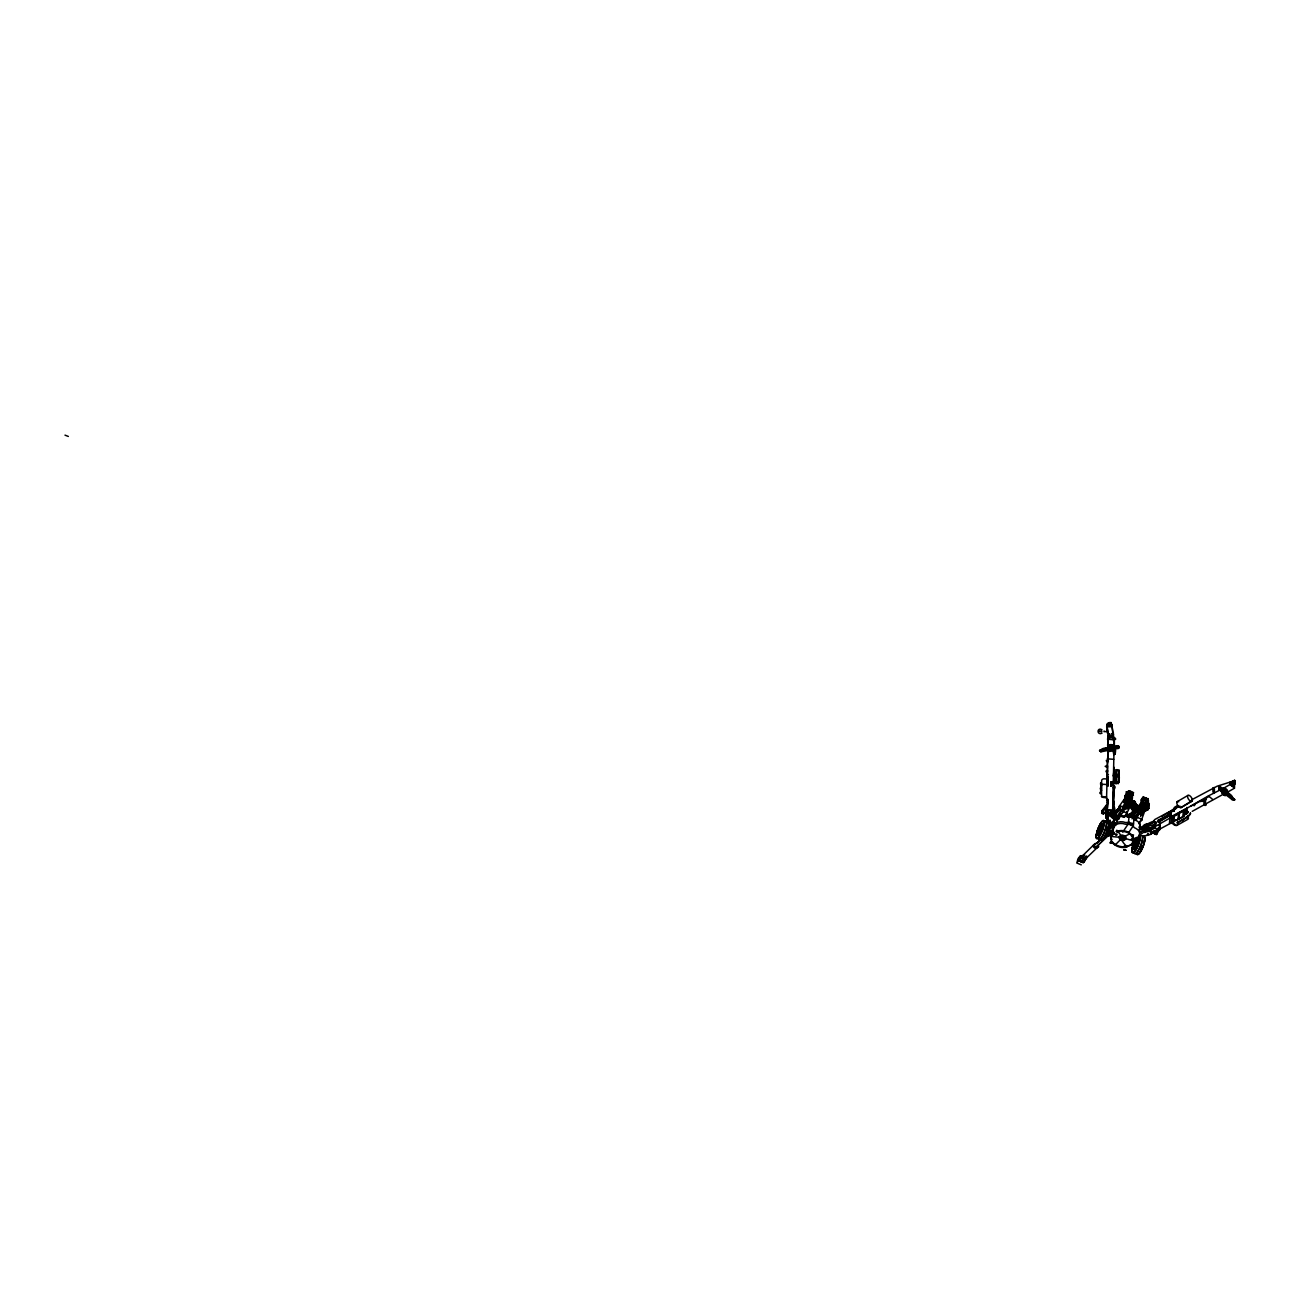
<?xml version="1.0" encoding="UTF-8"?>
<svg xmlns="http://www.w3.org/2000/svg" width="1300" height="1300" viewBox="0 0 1300 1300"><rect width="100%" height="100%" fill="white"/><g stroke="black" fill="none" stroke-linecap="round" stroke-linejoin="round"><path stroke-width="1.5" d="M1113.515 809.754L1113.125 805.61M1126.564 811.476A4.469 3.543 40.9 0 0 1129.099 815.084L1134.461 809.543M1141.725 820.089L1140.977 820.836L1141.936 820.17M1111.159 786.094L1111.078 781.804L1111.094 785.606M1111.419 781.934L1111.159 784.128M1160.136 826.166L1159.275 825.354M1078.057 861.169L1078.642 859.917M1108.266 799.646L1106.918 800.117L1108.234 800.946L1107.356 808.6L1106.332 809.38L1108.266 799.646L1106.544 798.525L1108.347 735.247L1114.311 737.425L1114.409 746.606M1125.182 795.567L1124.858 797.615L1126.304 794.089L1128.059 794.804L1127.88 796.559L1126.125 795.827M1125.215 795.957L1125.475 795.145M1158.332 827.434L1159.974 828.425L1158.3 830.814C1156.561 829.644 1156.707 827.889 1153.669 827.401C1126.791 843.619 1170.747 815.441 1151.199 823.566M1113.011 813.117L1113.271 815.246L1108.396 814.499L1108.429 812.646L1108.087 817.294L1106.235 817.148L1106.495 808.226M1107.145 802.831L1107.161 801.872M1107.112 777.92L1107.697 765.879M1107.779 760.5L1107.844 736.954L1114.311 737.425L1112.475 818.025C1113.629 815.214 1112.589 794.381 1115.611 813.898L1111.11 813.865M1136.509 807.658L1135.306 805.919L1134.023 806.91M1100.369 793.601L1100.483 792.22L1100.369 793.601L1101.116 793.13M1100.483 792.22L1101.23 792.285M1101.295 787.719L1100.45 788.97L1101.181 788.564M1100.791 784.128L1101.36 782.974L1101.181 793.016M1100.531 784.306L1100.629 782.909M1100.645 793.439L1100.84 783.673M1107.194 730.535L1107.307 731.315M1113.466 799.337L1113.791 781.316M1114.035 767.293L1114.36 780.244L1115.384 776.977M1114.36 749.255C1117.285 751.059 1111.679 747.744 1113.791 754.52L1115.237 753.984L1115.628 750.279M1106.235 817.148L1106.381 805.253M1106.462 814.678L1106.511 807.934M1106.528 770.624L1106.105 771.778L1107.632 772.216L1107.681 770.64L1106.495 770.867M1107.763 761.832L1107.779 760.386L1106.3 760.37L1106.771 761.751M1107.356 808.6L1107.535 799.467L1106.609 800.572M1118.764 811.07L1117.48 809.884L1116.862 811.492M1117.87 811.054L1118.536 810.924M1108.169 810.826L1108.169 813.215L1106.316 813.069L1106.3 810.664L1109.631 810.258L1112.572 811.541L1112.572 813.589L1111.094 813.459L1111.078 811.346L1112.572 811.476M1108.396 814.499L1108.672 809.689M1111.029 816.416L1111.094 813.459M1186.851 811.931L1185.389 812.207L1186.445 811.834M1107.08 783.803L1107.226 782.795M1108.25 781.365L1107.974 786.11L1108.217 783.819M1111.289 815.084L1111.581 810.046M1113.791 754.52L1115.237 753.984M1114.116 790.887L1113.872 794.56L1114.116 790.887L1113.174 792.74L1113.645 804.749L1113.158 801.011M1113.483 788.011L1114.457 787.832L1114.441 788.97L1113.483 788.011L1113.645 786.24L1114.62 786.321L1114.441 788.97M1112.995 802.539L1113.547 794.121M1113.645 786.24L1114.604 787.459M1113.807 776.831L1113.921 771.648M1113.434 818.155L1113.255 813.621M1113.645 804.749L1113.889 801.076M1113.369 802.571L1113.921 792.805M1114.441 775.434C1114.669 768.479 1114.1 778.148 1115.075 779.903M1114.62 814.125L1115.237 814.678M1113.434 775.824L1115.611 776.197L1116.164 783.867L1116.895 769.567L1115.595 775.986M1115.595 776.425L1113.418 776.262L1113.97 769.779L1116.131 769.941L1115.465 781.625L1113.304 781.462M1115.416 783.543L1115.481 781.836L1113.32 781.658M1111.971 784.192L1112.118 783.185M1116.196 783.347L1118.341 783.526L1118.374 782.064L1116.229 781.901M1116.862 769.99L1119.024 770.169L1118.536 775.97L1116.326 776.49L1118.991 776.701L1118.991 771.875M1118.812 779.139L1118.845 777.676M1118.975 772.038L1118.341 783.526M1119.024 770.169L1118.39 781.625L1116.196 782.129L1118.845 782.34L1119.349 777.562M1118.845 782.34L1116.212 781.69M1118.991 776.701L1116.342 776.051M1112.865 835.006A11.082 7.719 8.2 0 1 1113.304 829.546L1113.531 826.28A8.661 6.045 8.2 0 1 1125.54 822.526A12.87 8.97 8.1 0 1 1128.936 822.673M1113.531 826.28L1113.483 827.856A11.082 7.719 8.2 0 0 1113.45 834.08M1106.495 809.136L1106.072 808.21M1153.669 827.401L1208.464 795.876L1223.983 788.011L1228.337 791.716L1234.48 788.19L1234.561 785.801L1230.206 782.08L1217.125 786.207L1191.97 799.646M1223.983 788.011L1230.125 784.469L1232.303 786.321A3.819 2.681 4.7 0 0 1234.707 782.957L1234.545 782.08L1230.288 783.9M1234.464 783.413A3.802 2.681 4.7 0 0 1234.756 781.17L1234.61 780.276L1230.352 782.113L1232.368 784.534A3.802 2.681 4.7 0 0 1232.871 784.404L1233.716 785.233L1233.066 784.469M1109.566 826.036L1109.371 827.483L1109.582 826.166M1230.271 784.501L1230.206 782.08M1123.622 838.273L1122.436 836.908M1108.364 749.986L1108.526 750.734M1107.649 783.559C1108.087 777.546 1107.681 787.004 1108.039 782.86M1131.569 835.12L1131.65 836.778M1133.925 843.001L1136.46 844.708L1136.639 843.083M1223.007 791.115L1222.78 794.381L1225.136 792.805M1134.185 844.366L1134.9 843.667M1137.906 845.033C1134.526 846.235 1136.671 842.709 1138.28 844.269M1106.788 725.091L1106.804 724.783A3.737 2.746 7.3 0 1 1111.013 722.589L1111.533 724.896M1213.81 793.097C1213.664 778.229 1215.744 798.216 1212.916 791.668L1213.079 788.141L1214.346 787.686M1146.372 809.867L1146.324 808.86L1145.544 810.908M1146.324 810.241L1146.161 810.81M1175.882 807.69L1176.646 807.17L1176.142 807.934M1214.102 792.935L1213.371 787.979M1106.479 808.372L1106.983 805.301M1205.669 798.184L1205.376 803.806L1206.303 804.895L1205.1 805.496L1203.865 804.668L1204.158 799.045L1206.416 798.817M1202.841 801.483L1202.094 800.605L1202.695 801.385M1113.19 806.91L1113.385 803.351M1082.071 858.78L1082.234 856.326M1107.649 783.559L1107.6 786.077L1107.974 783.25M1108.266 783.201L1107.811 785.038M1193.66 805.204L1195.057 804.408L1194.099 805.837M1113.612 805.773L1113.206 809.624M1145.398 826.053L1143.691 825.403L1143.513 827.515L1145.658 828.344L1147.77 826.735L1146.957 826.524M1126.97 800.15L1125.296 803.481L1125.572 801.45M1187.55 817.96L1187.664 816.351L1187.388 817.635M1123.964 800.995L1124.435 799.923M1129.781 796.364A1.771 1.089 33.6 0 1 1127.831 797.322L1126.076 796.461L1124.207 801.239M1124.451 801.385L1123.655 802.262L1123.899 800.816M1185.941 811.801L1186.087 809.461L1172.275 817.408L1171.885 823.014L1173.835 824.655A2.925 2.031 6.7 0 0 1175.85 825.451L1176.955 825.403M1186.721 810.615L1186.916 807.43M1118.894 807.69L1119.267 809.266L1119.95 806.812M1119.739 809.169L1119.511 807.609M1182.984 816.644L1183.341 811.038M1183.894 810.712L1183.553 816.335L1150.955 833.82L1158.755 829.335L1157.926 828.62M1178.564 819.195L1178.938 813.572M1179.019 818.919L1179.392 813.312M1192.392 800.394L1191.58 801.466A3.575 1.674 56.3 0 1 1188.168 798.574A3.575 1.674 56.3 0 1 1188.362 795.242A3.575 1.674 56.3 0 1 1191.791 798.135L1192.392 800.394L1180.936 807.641L1191.726 801.401M1177.767 823.55L1177.329 822.266M1177.816 822.819L1177.865 821.925M1178.092 819.455L1178.466 813.849M1173.201 822.266L1173.591 816.66M1173.884 811.379L1173.591 809.12L1172.405 809.819L1172.454 811.492L1173.38 810.956M1173.754 821.941L1174.144 816.335M1171.154 815.181L1170.796 812.809L1168.96 813.865L1168.814 815.815L1171.154 815.181L1170.796 812.809M1171.04 823.501L1171.544 816.416L1186.851 808.275M1174.144 811.216L1173.591 809.12M1160.347 819.504L1158.316 820.04C1156.821 823.794 1161.631 821.827 1160.347 819.504L1169.188 814.401L1169.318 816.238M1169.464 823.452L1169.967 816.319L1171.544 816.416M1111.273 813.459L1111.89 816.433A4.956 3.478 8.2 0 0 1113.856 817.749L1114.003 819.926A21.157 14.771 7.9 0 0 1113.401 825.159L1112.995 825.256A15.194 10.644 8.1 0 1 1110.281 823.046L1109.729 822.445A15.632 10.953 8.1 0 1 1107.421 817.798L1108.039 816.27A2.178 1.527 8.4 0 1 1110.233 816.075L1111.776 817.408A4.956 3.478 8.3 0 0 1113.743 818.707L1114.295 817.034A20.914 14.625 7.8 0 0 1114.116 817.538M1134.429 805.805L1135.014 807.69L1136.395 806.634M1160.477 821.34L1160.136 818.984M1159.551 828.344L1159.795 825.793M1159.665 830.034L1160.315 823.241M1131.309 814.352L1131.65 815.425M1133.226 808.421L1132.788 807.706A2.616 2.064 40.8 0 1 1134.916 805.204L1135.908 804.489L1134.689 811.46A4.501 3.559 40.8 0 0 1138.962 809.234A4.501 3.559 40.8 0 0 1136.184 804.229L1135.729 804.05M1154.416 833.788C1154.595 831.285 1158.609 833.089 1156.285 834.551L1154.416 833.788L1155.212 832.358M1156.285 834.551L1157.081 833.121M1158.658 822.396L1158.316 820.04M1154.676 828.311L1148.826 831.074M1083.371 862.111L1079.179 860.876L1079.666 856.83M1148.193 824.817L1149.801 824.346A2.145 1.495 7.5 0 1 1149.314 824.655L1148.388 824.817M1149.866 830.57L1150.045 828.457L1151.459 831.886M1150.955 833.82L1158.3 830.814M1151.28 834.096L1151.41 832.455M1147.656 825.63C1146.324 823.095 1149.915 831.106 1146.129 826.231L1148.81 825.321L1147.737 824.005C1144 824.005 1149.509 828.279 1146.275 824.525M1148.908 808.34L1149.119 805.984L1147.364 805.269L1145.869 809.38L1147.624 810.111L1148.908 808.34L1147.169 807.609L1147.364 805.269M1148.046 834.584L1148.144 833.56M1108.283 829.075L1107.307 835.51L1108.965 836.16C1112.589 833.82 1109.94 832.033 1109.891 834.405M1110.476 833.105L1112.767 830.781M1146.6 800.67L1142.066 798.411M1143.464 831.626L1143.204 829.904A20.898 14.625 8 0 0 1144.536 828.701L1144.374 830.635L1145.804 830.066A4.973 3.478 7.5 0 0 1148.355 830.505L1150.679 830.668A2.194 1.527 7.5 0 1 1151.767 832.146L1151.02 833.219M1147.916 798.964C1134.737 795.454 1153.977 797.956 1145.544 802.003M1147.413 804.619L1147.575 802.88L1149.314 803.595C1147.884 807.771 1150.614 803.985 1147.413 804.619L1146.129 806.406M1147.331 825.24L1147.331 825.24A4.973 3.461 7.4 0 1 1146.226 825.045C1145.154 825.126 1148.42 829.514 1144.293 831.61A21.125 14.771 8 0 1 1139.109 835.087L1139.336 835.413A15.243 10.627 7.7 0 0 1143.188 835.754L1144.146 835.737A15.681 10.936 7.7 0 0 1150.435 834.421L1151.686 833.121A2.194 1.527 7.5 0 0 1150.597 831.659L1148.274 831.48A4.989 3.478 7.5 0 1 1145.722 831.058L1143.269 830.342L1144.812 825.744L1143.513 827.515M1145.999 830.196L1146.129 828.571L1147.477 829.692M1147.169 827.954L1146.129 826.231M1147.624 810.111L1147.819 807.755L1146.08 807.04M1109.908 820.381L1109.582 825.484L1111.516 826.28L1113.434 823.404M1142.408 813.247L1143.074 811.639M1141.026 799.841L1143.496 796.64M1139.547 824.72L1139.84 821.503M1135.241 841.214L1133.291 845.569L1131.634 844.935L1134.006 839.621L1133.031 836.388L1133.941 840.369M1135.339 837.964L1133.584 840.58L1135.794 841.425L1136.07 838.403M1081.21 861.77L1081.291 861.12M1128.871 832.374L1133.356 825.63L1134.087 817.895L1132.836 817.424A11.164 7.8 8.1 0 0 1130.886 816.433L1130.122 816.14A12.188 8.515 8.1 0 0 1127.831 815.425L1126.807 815.392M1111.289 840.661A11.586 8.044 8.3 0 0 1114.246 844.513L1116.602 845.975A11.586 8.044 8.3 0 0 1125.312 847.47L1132.349 844.285L1133.616 840.158C1127.539 839.004 1135.842 837.59 1132.121 839.784M1148.16 806.666L1147.104 806.244L1147.347 807.202M1126.645 794.202L1128.709 791.505C1139.97 796.445 1127.653 788.044 1127.831 792.058M1129.749 833.82L1123.314 837.167M1131.699 835.835L1132.024 834.974L1128.303 832.146A11.586 8.044 8.3 0 0 1119.528 830.668L1116.749 831.253M1122.761 832.13L1128.351 823.696L1129.099 815.977L1132.072 817.359A12.821 8.954 8.1 0 1 1135.257 820.056A8.645 6.029 7.9 0 1 1139.58 828.392M1126.71 847.178L1126.775 846.446C1117.366 837.233 1127.653 843.066 1121.396 837.736M1132.511 841.181A11.099 7.719 8.2 0 0 1136.07 838.37A8.678 6.045 8 0 0 1139.612 833.072A8.678 6.045 8 0 0 1134.559 827.791A12.886 8.97 8.2 0 0 1129.602 824.184L1128.514 821.99L1129.424 822.347M1129.017 790.66C1137.11 794.609 1128.985 809.981 1124.273 817.326M1111.045 782.161L1110.882 786.289M1109.582 825.484L1110.102 820.202M1126.076 796.461L1124.516 800.589L1126.32 801.304L1127.815 797.192M1158.885 829.091L1159.503 828.457L1158.674 829.254M1111.874 785.363L1112.053 783.477M1128.043 792.512L1129.034 791.651L1127.23 801.092L1123.395 811.639L1120.307 815.961L1123.639 817.342M1106.999 784.972L1107.161 783.104M1120.307 815.961L1120.551 813.524L1119.576 813.117L1116.391 817.57M1123.801 801.19L1124.24 800.264M1115.108 845.033L1121.803 838.321M1119.576 813.117L1119.251 816.319L1120.226 816.725M1118.065 831.691L1122.128 836.94M1113.385 825.159L1113.759 821.665M1114.051 817.245A20.914 14.625 7.8 0 1 1114.376 816.238L1114.783 811.947M1113.304 829.546L1113.791 824.85L1115.66 825.565M1115.303 817.196L1113.158 816.367C1112.979 812.403 1119.316 814.418 1115.303 817.196L1115.059 819.439L1113.369 818.789M1108.169 818.886A15.665 10.985 8.1 0 1 1107.519 816.839L1108.153 815.311A2.178 1.527 8.4 0 1 1110.33 815.1L1115.351 816.628L1115.579 814.531L1113.84 814.369M1113.645 813.459L1113.905 815.067L1115.936 814.954L1113.938 814.661L1113.645 813.459L1116.148 812.858L1114.084 813.378M1133.47 808.827L1133.421 810.989L1135.111 811.102A3.998 3.169 40.8 0 0 1138.394 809.071A3.998 3.169 40.8 0 0 1136.525 804.928L1135.469 804.31L1136.574 804.879M1110.525 833.95L1110.931 831.383L1112.199 832.033M1111.159 837.167L1111.24 836.436A11.586 8.044 8.3 0 1 1114.279 833.089M1112.264 831.903L1110.297 832.341L1110.996 830.895M1113.84 818.756L1113.661 819.764A21.206 14.82 7.8 0 0 1113.531 821.892L1112.101 822.25M1112.767 832.52L1108.689 830.928L1110.297 825.955A3.348 2.34 8.4 0 1 1113.791 824.85L1112.069 827.466M1113.97 779.821L1114.587 775.726M1107.307 835.51L1109.062 832.845L1109.566 828.149M1114.197 788.954L1114.62 786.321M1101.003 786.159L1101.1 785.622A2.893 2.064 8.3 0 1 1103.911 784.322L1106.804 784.55L1107.421 779.041L1104.545 778.814A2.893 2.064 8.2 0 0 1101.636 780.666L1101.474 789.701A2.876 2.047 8.3 0 0 1101.685 790.497M1107.714 820.267L1106.04 817.31L1107.828 819.244M1107.178 817.082L1107.632 821.064L1109.371 821.844A3.266 2.291 8.4 0 0 1110.785 822.217M1106.82 783.851L1107.34 779.171M1103.57 813.654C1099.28 811.622 1103.993 815.783 1104.204 812.581L1101.815 811.688L1102.481 810.209M1104.204 812.581L1103.521 814.06M1107.763 780.65L1108.266 776.084M1107.697 783.299L1108.217 778.635M1108.12 735.199L1113.109 735.004L1111.841 724.392L1106.852 724.604L1108.559 737.571A2.324 1.69 7.5 0 1 1110.541 735.767A2.324 1.69 7.5 0 1 1113.141 737.392M1113.125 737.539L1113.434 734.841M1105.829 816.465L1105.991 814.856M1106.056 814.304L1106.235 812.695M1110.882 723.742A3.754 2.746 7.4 0 0 1106.658 725.936L1111.646 726.115L1111.013 722.589M1107.779 760.386L1107.161 765.879L1105.179 766.35L1107.129 767.309M1113.109 735.004L1111.841 724.392M1112.15 748.719L1110.622 745.891L1109.42 746.168C1108.77 747.077 1109.517 752.619 1110.769 750.587M1110.622 745.891L1111.549 751.14L1110.428 748.719L1112.036 746.996L1111.5 748.524M1101.36 782.974L1101.669 796.721A2.893 2.047 8.4 0 0 1103.684 797.485L1106.544 797.729M1107.486 733.281L1106.918 728.959M1108.347 735.247L1107.568 739.261L1114.051 739.733L1114.457 740.691M1157.878 828.734L1158.966 829.156M1100.45 788.97L1100.547 787.654M1107.99 733.249L1107.421 728.926M1148.485 808.503L1148.274 807.95M1143.057 799.175L1148.648 800.946L1143.009 799.305M1113.661 746.476L1113.938 744.461M1125.118 798.753L1125.182 798.541M1099.8 832.471L1100.044 831.285M1100.434 832.666L1100.45 831.512M1147.153 827.352L1144.747 826.183M1100.483 828.36L1100.141 829.66M1133.909 843.749L1134.169 843.115A5.492 1.397 -69.1 0 1 1136.59 838.939A5.541 1.414 -69.1 0 0 1134.234 843.294M1135.079 843.196L1135.144 842.108L1134.526 843.083M1099.264 829.449L1099.621 828.587M1111.013 822.51L1108.494 826.556L1109.306 826.264M1110.753 827.385L1109.144 826.247M1147.672 801.239L1143.967 800.312L1140.311 813.914L1142.375 814.775L1146.031 801.174L1143.724 804.505A21.905 5.915 -67.4 0 1 1142.31 809.396M1138.638 823.534L1141.774 819.244L1145.592 808.681L1147.331 799.207M1135.956 820.381L1141.774 807.105L1143.513 797.631L1141.416 800.296A21.905 5.883 -67.4 0 1 1134.429 819.878M1146.779 809.136L1147.721 807.592M1130.188 802.311L1131.536 795.178L1129.472 794.316L1125.751 807.901L1127.831 808.762L1130.188 802.311L1131.049 802.669M1110.98 837.818L1111.37 835.754A11.586 8.044 8.3 0 1 1114.36 832.358M1110.899 838.549L1111.289 836.485L1121.413 837.509M1106.983 771.924L1106.495 770.997M1106.901 800.183L1108.201 801.19M1133.584 809.933C1136.574 811.899 1127.587 814.288 1130.399 815.636A4.469 3.543 40.9 0 0 1134.721 812.923M1098.955 830.391L1099.182 829.676M1140.604 814.531L1142.944 812.256L1143.805 808.454L1142.472 807.918L1141.611 811.72L1136.98 816.221L1134.575 816.319L1131.991 818.837M1136.98 816.221L1137.841 812.435L1135.436 812.533L1134.575 816.319M1181.602 806.634L1180.79 807.706A3.559 1.69 56.4 0 1 1177.02 804.017A3.559 1.69 56.4 0 1 1178.726 801.808M1141.66 803.66L1143.773 804.294M1124.874 809.624L1128.303 806.211L1129.18 802.409L1127.847 801.872L1126.938 805.707L1128.335 806.049M1118.097 811.135L1117.513 809.835M1122.94 811.509L1119.69 810.16L1122.42 810.192L1123.297 806.423L1120.568 806.39L1119.69 810.16L1114.149 815.701M1131.536 795.178L1129.245 798.525A21.905 5.736 -67.4 0 1 1127.815 803.416M1133.08 804.976L1134.331 804.602M1083.404 862.501L1078.724 860.697L1083.209 862.842M1083.712 862.274L1079.553 860.145A6.256 1.576 -67.9 0 0 1080.56 858.601L1081.259 855.725A6.272 1.576 -68 0 0 1080.609 855.822L1082.819 856.83M1078.724 860.697L1077.245 862.144A5.346 1.349 -67.9 0 1 1078.122 858.553L1079.715 856.651M1080.398 856.034L1079.033 861.153M1133.421 795.34L1126.125 793.195L1127.815 793.894M1116.554 815.279L1114.685 814.206M1133.974 844.074L1135.306 842.156M1126.791 796.591L1125.036 795.876L1126.401 795.795M1108.981 827.483L1109.436 826.426M1109.566 834.178L1109.875 833.349M1143.691 809.543C1143.578 814.336 1146.779 803.351 1143.691 809.51M1135.908 805.61A2.616 2.064 40.8 0 1 1136.622 809.283L1134.64 809.673L1134.396 810.94L1133.34 810.306M1125.15 800.8L1124.5 801.466M1117.724 817.001L1117.122 816.319M1117.691 809.624L1119.966 806.163M1118.52 808.551L1118.715 810.274M1119.138 807.609L1119.609 806.715M1116.001 811.883L1118.975 807.771L1119.983 807.983M1116.879 810.566L1116.895 811.184M1117.464 809.705L1116.164 811.785M1099.849 830.196L1099.296 831.139M1101.75 830.83L1101.717 830.992A9.068 2.129 -69.1 0 0 1103.554 821.372M1099.589 828.604L1100.125 827.759M1134.071 804.668L1135.826 804.83L1133.974 804.521A3.543 2.795 40.8 0 0 1133.535 809.981L1135.16 811.054M1233.229 781.966L1233.408 782.616M1114.555 813.426A21.076 14.755 7.8 0 1 1114.734 812.923L1115.562 812.727M1128.432 793.439L1133.324 795.226L1132.267 795.6M1099.443 750.587L1100.856 751.822L1118.65 748.378L1119.04 747.191A2.665 1.04 -17.3 0 0 1116.911 746.509L1111.045 747.597L1109.03 749.694L1109.404 747.159L1103.944 748.28A2.649 1.04 -17.5 0 0 1101.019 749.938L1100.612 751.108C1098.386 749.775 1103.456 750.165 1099.751 750.051M1107.568 739.261L1108.087 737.766M1147.331 801.028L1146.649 801.938M1143.496 799.435L1141.855 799.858L1143.431 799.63M1135.193 843.131L1134.803 844.074M1110.428 749.418L1110.801 746.899L1116.668 745.81A2.665 1.04 -17.3 0 1 1118.796 746.492L1118.406 747.663L1116.456 746.785L1112.199 747.63M1109.03 749.694L1109.355 748.751M1083.371 859.056L1081.259 861.705M1158.251 829.173L1158.592 828.685M1110.834 825.76L1111.858 822.867M1100.856 751.822L1101.279 750.636A2.649 1.04 -17.5 0 1 1101.815 749.986L1103.554 750.376L1101.181 749.954M1123.574 836.501L1122.485 835.51L1121.201 836.209M1110.086 749.418L1110.005 751.433L1108.884 749.028L1106.934 748.93L1108.884 749.352L1109.436 747.516M1108.364 747.711L1108.949 751.644L1109.03 749.629M1142.976 812.11L1141.644 811.558M1102.676 811.005L1103.066 811.866M1102.368 812.727L1103.326 812.89M1077.602 861.217L1078.382 860.21M1136.493 843.278L1136.899 844.886M1136.866 843.424L1138.329 844.074L1137.89 845.26L1135.696 844.35M1134.283 803.579C1130.22 798.964 1138.703 803.108 1133.551 802.246M1129.586 815.311L1130.139 813.914L1127.279 816.725M1125.378 795.714L1126.466 794.95M1109.388 827.466L1110.493 827.499M1100.466 831.886L1100.271 832.374A5.476 1.284 -69.1 0 1 1097.947 834.454M1100.466 832.227L1100.434 832.309A5.476 1.284 -69.1 0 0 1102.368 826.069M1116.814 816.871L1117.529 815.994L1116.879 817.863M1117.122 817.326L1117.707 816.043M1223.966 792.854L1222.325 793.553A1.723 0.845 -49.2 0 1 1222.13 792.106L1222.374 791.749M1147.169 804.034L1148.339 804.05M1134.721 842.611L1134.445 843.489M1105.422 834.373A5.541 1.316 -69.1 0 0 1106.007 833.138L1106.56 832.553M1114.75 737.88L1115.774 739.034M1119.804 808.031L1117.74 809.77M1118 810.696L1115.579 813.199M1108.9 826.832L1109.648 826.394M1146.324 830.472C1154.465 830.651 1161.794 815.945 1147.737 823.842L1147.526 826.329L1155.066 824.265M1080.203 856.326L1082.331 857.529M1226.68 793.634L1224.356 792.529L1227.736 793.812L1234.87 799.614L1232.839 799.273L1232.628 797.68A2.697 1.008 49.7 0 0 1230.547 794.641L1226.436 791.375L1226.128 794.267L1226.436 791.375M1228.386 795.665L1234.707 799.874L1232.221 799.727L1218.847 789.327L1218.669 787.751A2.697 1.008 49.6 0 1 1220.375 787.67L1225.396 790.562L1220.976 787.199A2.697 1.008 49.6 0 0 1219.27 787.296L1219.449 788.872L1225.494 792.334M1230.694 796.754L1229.719 796.705L1230.84 796.494M1231.214 797.469L1232.026 797.794M1232.546 798.509L1233.375 798.834M1101.815 811.688L1102.432 810.615M1101.62 813.361L1102.286 811.899M1225.201 791.602L1223.739 794.008A1.723 0.845 -49.2 0 0 1224.291 795.08L1226.274 792.903L1225.543 790.075C1227.525 795.486 1220.96 788.759 1222.796 790.238M1223.186 791.229L1223.999 791.554M1134.234 843.879L1134.396 843.375A6.272 1.609 -69.1 0 1 1135.128 841.896M1153.149 831.773L1157.033 833.69L1159.974 828.425M1133.584 841.685L1130.561 845.065L1125.378 846.739A11.586 8.044 8.3 0 1 1116.684 845.244L1114.311 843.765A11.586 8.044 8.3 0 1 1112.507 841.961M1113.222 815.799L1114.49 814.011M1115.351 816.628L1116.602 814.726M1108.689 830.928L1109.972 828.961A3.348 2.34 8.5 0 1 1113.483 827.856L1109.404 834.129M1135.794 841.425L1137.11 839.475A3.364 2.324 8 0 0 1136.915 837.281M1224.356 792.529L1223.918 790.416L1225.087 790.758M1113.32 823.469L1111.549 826.053L1109.485 825.207L1108.624 826.053M1125.036 795.876L1126.304 794.089M1125.345 797.696L1120.08 805.09A1.771 1.089 33.8 0 0 1120.763 806.423L1121.136 806.699M1125.8 800.832L1127.068 799.061M1132.82 793.455L1133.486 792.512M1084.85 858.049L1085.175 857.708A6.272 1.593 -68 0 1 1085.825 857.626L1085.906 857.691M1117.805 817.375L1120.551 813.524M1141.416 800.296L1143.464 797.128M1138.053 806.78L1140.181 803.822A1.771 1.089 33.9 0 0 1140.896 805.155M1147.299 799.435L1147.965 798.492M1146.275 804.651L1147.575 802.88M1145.869 809.38L1147.169 807.609M1133.21 792.87L1132.284 793.894M1233.554 782.503L1232.757 781.202L1233.57 781.934M1145.592 801.531L1147.689 798.866L1143.756 797.501M1113.271 832.52L1112.215 833.495M1101.783 731.786L1098.987 731.347L1101.717 731.055M1082.705 861.217A1.917 1.544 42 0 1 1081.47 861.461L1081.844 861.087A6.256 1.576 -67.9 0 0 1082.234 860.535M1133.974 814.531L1132.641 814.483M1133.031 815.474L1133.096 814.515M1135.469 804.31L1137.094 805.74A3.543 2.795 40.8 0 1 1135.128 810.648L1133.551 810.534L1134.461 810.42M1125.101 800.962L1124.175 801.222M1151.312 823.501L1154.936 819.439L1179.929 806.081M1134.087 811.233L1127.474 816.806M1125.735 797.534C1128.693 797.485 1124.565 796.087 1126.385 797.55M1104.642 822.364L1108.364 818.61M1115.254 811.72L1120.568 806.39M1114.246 813.767L1118 810.014M1115.368 813.101L1118.211 810.111M1124.663 807.95L1126.97 805.659L1128.303 806.211M1109.209 823.648L1107.389 822.9L1109.534 823.794M1132.609 802.913L1133.73 802.49M1083.339 855.042L1093.706 844.854M1096.648 843.505L1099.524 840.694L1096.274 843.424A2.502 2.015 41.7 0 0 1094.178 845.845L1095.786 847.616L1097.866 847.373M1131.374 816.514L1134.087 813.865M1112.085 839.654L1111.191 838.321L1110.785 839.735M1082.786 859.674L1083.745 859.219A1.917 1.544 42 0 0 1085.435 857.431M1134.299 810.436L1135.176 810.599M1084.622 854.734A1.999 1.625 41.9 0 0 1082.949 856.684L1083.144 857.139A1.999 1.625 41.9 0 0 1083.859 857.886A3.672 2.974 41.9 0 0 1085.175 858.439A1.999 1.625 42 0 0 1086.085 858.358L1096.859 847.974A2.015 1.625 41.7 0 0 1097.346 846.804M1141.481 810.712L1143.805 808.454M1122.778 837.996L1123.85 838.175M1112.15 831.659L1110.541 831.935M1114.116 740.074L1114.246 739.96A3.348 2.064 -13.8 0 1 1113.401 740.48M1114.425 740.594L1114.311 740.707A3.348 2.064 -13.8 0 1 1113.596 741.114M1083.859 862.274L1084.119 862.03A6.256 1.593 -67.9 0 0 1085.126 860.502L1086.004 857.805M1110.557 833.885L1111.809 833.479M1137.126 806.163L1137.939 806.683M1108.315 810.631L1108.689 810.322A2.178 1.527 8.4 0 1 1110.866 810.128M1143.041 828.62L1142.846 828.766A21.141 14.82 8 0 1 1141.806 829.465M1142.993 829.303L1143.269 829.091A20.881 14.625 8 0 0 1144.618 827.905L1147.413 831.675M1142.862 830.814L1142.651 830.96A21.174 14.82 8 0 1 1140.49 832.309L1140.246 832.423M1223.284 793.163L1224.974 793.114M1224.957 792.642L1226.241 791.668L1226.517 793.715L1224.324 795.145L1223.235 794.235A1.723 0.845 -49.2 0 1 1222.65 793.747M1102.953 749.596L1105.325 750.035L1103.294 749.352M1104.74 749.255L1107.096 749.694L1105.065 749.011M1108.299 748.572L1110.379 748.004M1108.331 748.865L1110.655 749.011L1110.086 748.215M1111.858 747.874L1112.443 748.654L1110.671 747.874L1114.23 748.312L1113.645 747.533M1113.678 747.825L1116.017 747.971L1115.432 747.175M1115.465 747.484L1117.269 747.126L1118.65 748.378M1084.525 859.333L1085.321 857.675M1112.898 832.991L1110.996 833.641M1102.416 812.971L1103.278 813.28M1226.03 795.324L1225.087 795.697A1.723 0.845 -49.2 0 1 1224.616 794.966L1224.568 795.048M1117.382 831.642L1116.846 830.229L1116.066 831.545M1081.925 858.292L1085.045 859.462M1085.63 857.561A2.194 1.788 42 0 1 1085.191 859.365L1084.866 859.674A2.194 1.788 42 0 1 1082.071 858.52L1081.99 858.471M1096.859 847.974L1096.485 848.201A2.015 1.625 41.7 0 1 1095.087 848.153A3.721 2.99 41.6 0 1 1094.226 847.73A2.015 1.625 41.7 0 1 1093.528 846.966L1093.316 846.511A2.015 1.625 41.7 0 1 1095.006 844.545A3.721 2.99 41.7 0 1 1095.477 844.691M1107.519 777.611L1108.396 777.091M1132.024 834.974L1133.535 834.941L1133.047 836.062M1177.182 801.661L1187.94 795.405M1177.703 805.464L1174.729 807.186A1.934 1.365 6.5 0 0 1174.306 808.811L1175.07 809.12A2.584 1.235 56.4 0 0 1175.557 808.356L1176.256 807.95M1163.467 815.457L1174.501 809.071M1173.494 810.664L1172.454 811.492M1158.804 820.446L1171.3 813.231M1158.154 821.974L1159.974 820.934M1160.266 820.722L1170.65 814.759M1160.51 820.934L1169.35 815.831M1200.68 801.661L1202.094 800.605M1149.818 831.139L1151.8 829.465M1151.053 832.585L1157.033 829.758M1192.23 811.346L1223.154 794.316M1184.658 815.799L1178.32 819.439A2.909 2.031 6.6 0 1 1175.493 819.683M1177.312 822.477L1187.095 816.887M1177.264 823.144L1188.151 816.758M1126.629 798.135L1126.401 797.339M1114.913 739.408L1114.717 738.433M1106.316 805.139L1102.497 810.046L1102.221 812.451L1106.056 807.544M1190.946 806.114L1209.163 796.413M1161.956 817.001L1162.834 816.92M1118.406 808.73L1118.097 810.42M1116.635 810.908L1117.789 810.566M1132.804 804.911L1134.217 804.391M1230.336 782.714L1234.594 780.878M1234.529 782.665L1230.125 784.469L1234.48 788.19M1105.926 818.334L1108.104 817.408M1102.01 733.216C1096.648 735.67 1096.859 726.83 1101.977 729.722M1131.699 795.438L1132.755 795.21M1146.243 824.931L1147.705 824.411L1148.778 825.727L1146.096 826.637M1137.516 806.91L1136.557 805.512M1213.079 788.141L1214.054 787.849M1121.949 838.663C1120.503 839.134 1122.257 842.806 1121.477 838.858C1124.013 837.362 1123.818 840.385 1123.493 837.947M1135.712 805.529L1134.851 804.684L1135.712 804.798M1107.876 818.789L1106.934 818.399L1107.892 817.017M1176.971 825.403L1187.972 819.227A2.941 2.047 6.4 0 0 1187.696 816.709M1187.371 810.274L1186.932 810.371A2.421 1.219 -47.3 0 0 1184.56 812.841A2.421 1.219 -47.3 0 0 1185.763 814.092A2.421 1.219 -47.3 0 0 1188.119 811.622M1116.668 831.984L1119.462 831.399A11.586 8.044 8.3 0 1 1128.237 832.894L1131.943 835.705M1147.185 834.421L1147.965 834.259A15.714 10.969 7.6 0 0 1148.842 834.015M1108.786 748.979L1110.168 748.719M1118.585 809.738L1117.756 809.477L1118.764 809.689M1116.148 811.834L1117.155 811.736M1121.965 838.646C1120.892 836.517 1120.047 842.14 1124.224 840.044A3.526 2.454 8.3 0 0 1125.93 838.711L1126.076 838.094A3.526 2.454 8.3 0 0 1125.134 836.241L1124.419 835.786A3.526 2.454 8.3 0 0 1121.77 835.283L1120.909 835.445A3.526 2.454 8.3 0 0 1119.203 836.778L1119.056 837.411A3.526 2.454 8.3 0 0 1119.999 839.248L1120.714 839.702A3.526 2.454 8.3 0 0 1121.543 840.028M1112.085 816.433L1114.392 816.221M1110.769 842.01C1107.486 843.667 1114.49 843.667 1110.801 842.01M1113.596 813.849L1115.628 813.735M1205.783 799.874L1204.158 799.045M1106.576 726.911L1111.581 726.7M1104.074 731.754C1104.139 729.836 1103.489 732.274 1107.161 731.51M1150.029 824.298L1148.859 824.428A4.956 3.461 7.4 0 1 1146.324 824.005L1144.894 824.558A21.044 14.771 7.9 0 1 1139.743 828.051L1139.97 828.36A15.178 10.627 7.6 0 0 1141.871 828.62M1139.239 827.661L1143.09 827.596L1142.911 829.79L1139.044 829.855M1218.847 789.327L1222.65 790.514M1229.361 795.714L1227.2 794.349L1227.054 792.285M1107.47 745.095L1113.921 745.566M1107.307 758.826L1113.726 759.314M1113.499 774.15L1118.569 774.54M1113.466 775.58L1115.628 775.742M1115.497 781.398L1113.336 781.219L1115.465 782.08M1113.288 783.12L1115.449 783.299M1113.174 792.74L1114.084 792.642M1101.441 796.51L1106.56 796.933M1112.946 802.945L1113.856 802.815M1112.832 807.966L1115.611 813.898M1142.082 805.773L1142.472 805.821A1.771 1.089 33.9 0 0 1143.366 805.139M1127.506 815.506L1127.62 815.523A13.195 9.23 8.1 0 1 1130.529 816.303L1130.886 816.433A12.188 8.515 8.1 0 1 1132.836 817.538L1133.438 817.96A12.188 8.515 8.1 0 1 1135.453 819.861M1108.624 812.403L1111.516 812.988M1123.72 837.98L1133.73 841.002M1106.544 813.702L1102.254 812.305M1108.932 724.425C1111.841 723.678 1106.235 722.735 1108.851 724.555M1134.153 809.413L1136.801 809.429A2.616 2.064 40.8 0 0 1136.135 805.707L1134.754 804.115A3.998 3.169 40.8 0 0 1131.634 806.276A3.998 3.169 40.8 0 0 1133.503 810.436M1132.17 815.783L1133.324 814.434M1116.928 811.866L1117.122 810.29M1101.847 811.281L1103.765 811.964M1118.959 816.481L1119.95 816.871M1132.609 823.566L1133.519 823.924L1132.267 823.452A12.87 8.97 8.1 0 0 1129.619 822.786M1143.464 828.084L1145.609 828.913M1128.351 823.696L1129.261 824.038M1133.356 825.63L1132.105 825.159A12.886 8.97 8.1 0 0 1125.378 824.233A8.678 6.045 8.2 0 0 1113.352 827.97M1109.062 832.845L1110.72 833.495M1133.421 842.286L1135.16 842.498M1107.551 832.894L1109.193 833.544A3.672 2.925 41.3 0 0 1113.401 833.804M65 435.142L68.347 436.442M1130.35 816.238L1133.568 818.09A12.188 8.515 8.1 0 1 1135.501 820.04M1133.421 810.989L1133.486 810.956A4.501 3.559 40.8 0 1 1130.903 805.805A4.501 3.559 40.8 0 1 1135.388 803.887L1135.956 804.131M1133.438 792.984L1129.278 791.505M1143.188 797.485L1147.656 799.337M1127.23 797.452L1129.294 798.314M1125.832 798.801L1127.587 799.516M1127.23 801.092L1128.108 801.45M1141.774 807.105L1142.651 807.462M1144.715 808.324L1145.592 808.681M1141.611 811.72L1142.944 812.256M1119.495 808.486L1119.332 807.186L1118.91 808.129M1123.395 811.639L1127.214 813.231M1137.939 817.668L1141.774 819.244M1115.693 815.685L1118.829 816.969M1155.18 832.764L1157.049 833.528M1154.449 833.381L1156.318 834.145M1111.013 832.455L1114.214 833.771M1080.251 856.245L1082.624 857.041M1080.089 856.408L1082.477 857.269M1084.671 859.658L1081.779 857.951A2.194 1.788 42 0 1 1082.624 855.904L1083.729 855.871A1.917 1.544 42 0 0 1082.981 858.91L1083.355 859.105M1076.741 862.972L1081.291 864.858M1149.785 824.509L1149.33 824.33A2.145 1.495 7.5 0 0 1149.834 823.989M1158.511 824.996L1160.169 826.54M1120.291 807.869L1119.934 807.592A1.755 1.089 33.8 0 1 1119.788 805.626M1107.568 773.89L1108.429 774.556M1226.128 794.267L1225.087 793.455L1225.396 790.562M1227.2 792.919L1229.93 795.096M1155.034 824.168L1156.464 825.435M1150.906 828.441L1151.93 829.286M1153.913 830.944L1155.18 832M1150.24 829.026L1147.559 826.117M1146.178 828.019L1147.526 829.124M1172.714 822.543L1176.207 825.467M1182.967 820.154L1182.204 819.471L1182.642 820.771M1208.464 795.876L1212.786 799.549M1186.201 811.33L1186.266 811.379A1.657 0.845 -47.3 0 0 1185.697 811.85M1109.42 746.168L1110.785 747.451M1117.009 821.324L1114.783 818.903L1115.01 816.741L1117.236 819.146M1132.284 814.369L1133.568 815.067L1134.266 813.898M1145.739 826.865L1147.608 829.384M1144.553 828.701L1146.421 831.22M1234.61 780.276L1234.789 780.569A3.802 2.681 4.7 0 1 1234.171 783.136M1234.545 782.08L1234.724 782.356A3.819 2.681 4.7 0 1 1232.839 785.606M1108.997 814.483L1108.721 813.914A15.616 10.985 8 0 1 1108.217 812.549M1132.918 817.586L1132.804 817.342A12.838 8.954 8 0 0 1126.125 816.514A8.629 6.045 8.1 0 0 1114.783 818.805M1109.404 747.159L1104.204 748.979A2.649 1.04 -17.5 0 0 1102.888 749.385M1111.663 748.979L1112.735 750.896L1112.556 748.491M1115.839 811.639L1116.115 813.264M1115.66 813.329L1115.936 814.954M1081.925 857.919L1081.941 858.049A2.194 1.788 42 0 1 1084.216 856.017M1112.443 748.654L1117.773 747.321L1099.995 751.075L1103.554 750.376M1110.655 749.011L1105.325 750.035M1232.221 799.727L1232.026 798.135A2.697 1.008 49.7 0 0 1231.799 797.42M1101.701 831.106L1101.734 830.911A9.068 2.129 -69.1 0 1 1096.826 837.996M1113.369 732.68L1113.401 735.069A2.324 1.69 7.4 0 0 1111.987 733.639M1125.215 815.262A12.188 8.515 8.1 0 1 1127.197 815.457M1144.536 802.636A1.771 1.073 33.9 0 1 1143.935 803.969A1.771 1.073 33.9 0 1 1141.822 802.896A1.771 1.073 33.9 0 1 1142.05 801.352M1128.53 798.996A1.771 1.089 33.6 0 1 1127.636 799.679M1098.663 846.008A2.502 2.015 41.7 0 1 1098.078 847.454M1085.484 857.123A2.194 1.788 42 0 1 1085.273 859.43M1084.785 855.465A2.194 1.788 42 0 0 1082.413 857.464L1082.64 857.967A2.194 1.788 42 0 0 1085.435 859.121L1085.841 858.877A2.194 1.788 42 0 0 1086.053 856.57M1086.638 856.034A1.999 1.625 42 0 1 1086.443 858.13M1133.08 810.258A3.998 3.169 40.8 0 1 1131.211 806.114A3.998 3.169 40.8 0 1 1134.51 804.082M1132.95 807.836A2.616 2.064 40.8 0 1 1135.079 805.35M1132.56 804.781A1.674 1.316 40.5 0 1 1132.788 801.986M1134.153 802.929A1.674 1.316 40.5 0 1 1134.364 804.066M1082.217 861.77A5.346 1.365 -67.9 0 1 1082.429 861.104M1082.347 861.071A1.917 1.544 42 0 1 1081.892 861.039M1080.739 860.405A1.917 1.544 42 0 1 1081.746 857.642M1079.861 858.731A1.917 1.544 42 0 1 1080.869 858.065M1113.58 833.625A3.672 2.925 41.3 0 1 1109.55 833.479M1124.89 802.197A21.905 5.704 -67.4 0 1 1123.671 805.594L1122.989 807.3A21.905 5.704 -67.4 0 1 1119.95 813.881M1130.773 795.909A21.905 5.753 -67.4 0 1 1126.791 808.876M1125.166 804.261A21.905 5.704 -67.4 0 1 1124.533 805.951M1123.866 807.658A21.905 5.704 -67.4 0 1 1123.151 809.364M1144.943 803.335A21.905 5.931 -67.4 0 1 1144.179 806.455L1143.707 808.096A21.905 5.931 -67.4 0 1 1141.969 813.166L1141.286 814.872A21.905 5.931 -67.4 0 1 1140.571 816.562M1141.725 811.102A21.905 5.915 -67.4 0 1 1140.425 814.515M1140.766 806.878A21.905 5.899 -67.4 0 1 1140.246 808.551M1138.345 813.654A21.905 5.899 -67.4 0 1 1137.63 815.344M1113.466 748.15A2.893 2.096 7.6 0 1 1112.28 748.735M1109.42 748.264A2.893 2.096 7.6 0 1 1109.778 744.786A2.893 2.096 7.6 0 1 1114.051 746.622M1113.775 748.329A2.893 2.096 7.6 0 1 1112.215 749.369M1108.461 747.971A2.893 2.096 7.6 0 1 1110.038 745.322A2.893 2.096 7.6 0 1 1113.791 746.72M1112.02 733.411A2.324 1.69 7.4 0 1 1113.19 735.832A2.324 1.69 7.4 0 1 1109.908 736.288A2.324 1.69 7.4 0 1 1109.29 733.785M1108.819 735.264A2.324 1.69 7.4 0 1 1109.696 733.736M1114.636 823.42A8.629 6.045 8.1 0 1 1114.1 821.844M1102.904 829.205A4.436 1.04 -69.1 0 1 1102.546 830.294M1099.735 834.08A4.436 1.04 -69.1 0 1 1100.434 829.936M1100.872 828.88A4.436 1.04 -69.1 0 1 1101.831 827.06M1107.34 829.156A5.541 1.316 -69.1 0 1 1107.015 830.44M1104.805 835.413A5.541 1.316 -69.1 0 1 1104.22 836.176M1106.609 823.924A9.068 2.161 -69.1 0 1 1107.551 830.7A9.068 2.161 -69.1 0 1 1101.392 839.556M1097.818 833.885A5.476 1.284 -69.1 0 1 1099.638 827.401A5.476 1.284 -69.1 0 1 1102.27 824.655M1096.388 837.606A9.068 2.129 -69.1 0 1 1098.256 828.035A9.068 2.129 -69.1 0 1 1103.099 820.999M1099.946 824.834A9.539 2.242 -69.1 0 1 1104.009 824.785A9.539 2.242 -69.1 0 1 1097.395 838.484A9.539 2.242 -69.1 0 1 1098.922 826.946M1098.207 830.863A6.272 1.479 -69.1 0 1 1101.019 824.785A6.272 1.479 -69.1 0 1 1102.822 824.622M1102.79 825.597A6.272 1.479 -69.1 0 1 1099.378 834.405A6.272 1.479 -69.1 0 1 1097.834 832.309M1107.307 822.608A9.555 2.275 -69.1 0 1 1106.544 832.894A9.555 2.275 -69.1 0 1 1100.71 838.874M1104.48 822.477A9.766 2.308 -69.1 0 1 1105.471 829.774A9.766 2.308 -69.1 0 1 1098.858 839.296M1103.993 822.283A9.766 2.308 -69.1 0 1 1104.984 829.579A9.766 2.308 -69.1 0 1 1098.37 839.101M1097.07 831.561A9.799 2.308 -69.1 0 1 1103.928 820.625A9.799 2.308 -69.1 0 1 1100.109 835.185A9.799 2.308 -69.1 0 1 1096.485 833.804M1106.544 823.241A9.799 2.324 -69.1 0 1 1108.77 825.76A9.799 2.324 -69.1 0 1 1104.399 837.59A9.799 2.324 -69.1 0 1 1100.694 839.101M1107.145 828.636A6.272 1.495 -69.1 0 1 1106.771 830.082M1138.654 840.483A4.436 1.137 -69.1 0 1 1137.89 844.188M1136.98 846.251A4.436 1.137 -69.1 0 1 1136.476 847.08M1135.566 848.055A4.436 1.137 -69.1 0 1 1135.257 844.854M1136.054 842.709A4.436 1.137 -69.1 0 1 1138.28 839.816M1142.326 845.91A4.436 1.154 -69.1 0 1 1141.888 846.983M1141.4 847.958A4.436 1.154 -69.1 0 1 1140.896 848.786M1143.545 841.311A5.541 1.43 -69.1 0 1 1143.366 843.31M1142.602 845.959A5.541 1.43 -69.1 0 1 1142.066 847.291M1141.449 848.526A5.541 1.43 -69.1 0 1 1140.831 849.566M1143.334 837.233A9.084 2.356 -69.1 0 1 1143.285 846.008A9.084 2.356 -69.1 0 1 1137.289 853.661M1143.188 836.696A9.555 2.47 -69.1 0 1 1142.668 847.08A9.555 2.47 -69.1 0 1 1136.557 852.962M1137.5 838.646A5.492 1.414 -69.1 0 1 1137.89 842.579A5.492 1.414 -69.1 0 1 1134.575 848.705A5.492 1.414 -69.1 0 1 1134.201 844.756M1134.64 843.408A5.492 1.414 -69.1 0 1 1136.964 839.101M1137.793 837.947A6.272 1.609 -69.1 0 1 1138.247 842.465A6.272 1.609 -69.1 0 1 1134.445 849.469A6.272 1.609 -69.1 0 1 1134.023 844.935M1140.263 836.176A9.555 2.454 -69.1 0 1 1135.062 851.11A9.555 2.454 -69.1 0 1 1132.983 845.601M1139.759 837.883A9.084 2.324 -69.1 0 1 1134.364 851.208A9.084 2.324 -69.1 0 1 1132.852 845.39M1142.846 836.956A9.782 2.519 -69.1 0 1 1139.694 848.624A9.782 2.519 -69.1 0 1 1134.754 853.401M1142.342 836.778A9.782 2.519 -69.1 0 1 1139.726 847.324A9.782 2.519 -69.1 0 1 1134.786 853.661M1134.25 853.222A9.782 2.519 -69.1 0 1 1133.99 852.182M1141.059 848.315A5.492 1.414 -69.1 0 1 1140.441 849.339M1143.334 836.501A9.799 2.535 -69.1 0 1 1142.814 847.161A9.799 2.535 -69.1 0 1 1136.541 853.19M1140.279 835.949A9.799 2.519 -69.1 0 1 1134.949 851.273A9.799 2.519 -69.1 0 1 1132.804 845.617M1232.888 783.803A3.802 2.681 4.7 0 1 1232.384 783.933M1190.329 812.939A2.421 1.219 -47.3 0 1 1190.247 813.394M1189.711 814.418A2.421 1.219 -47.3 0 1 1188.85 815.311M1188.362 815.653A2.421 1.219 -47.3 0 1 1187.453 815.961M1190.589 813.15A2.421 1.219 -47.3 0 1 1190.28 814.109M1189.971 814.629A2.421 1.219 -47.3 0 1 1187.696 816.173M1188.297 811.753A2.421 1.219 -47.3 0 1 1185.714 814.288A2.421 1.219 -47.3 0 1 1184.95 812.484M1185.275 811.964A2.421 1.219 -47.3 0 1 1186.136 811.07M1186.104 813.54A1.657 0.845 -47.3 0 1 1185.161 813.264M1185.551 813.085A1.657 0.845 -47.3 0 1 1184.592 812.565A1.657 0.845 -47.3 0 1 1185.681 810.859M1188.85 815.864A1.657 0.845 -47.3 0 1 1188.005 815.766M1221.253 790.725A2.958 2.08 5 0 1 1224.73 788.434A2.958 2.08 5 0 1 1226.599 791.716M1222.504 792.09A2.958 2.08 5 0 1 1221.496 791.245M1221.675 789.831A2.958 2.08 5 0 1 1225.77 789.441A2.958 2.08 5 0 1 1226.566 792.366M1222.487 792.756A2.958 2.08 5 0 1 1221.334 790.303M1230.434 795.519A2.697 1.008 49.7 0 1 1231.116 796.315M1141.319 832.309A3.283 2.291 7.7 0 1 1139.58 832M1112.735 821.941A3.266 2.291 8.4 0 1 1112.231 822.12M1109.55 814.19A15.568 10.953 8 0 1 1108.559 812.191M1114.977 822.445A3.266 2.291 8.3 0 1 1113.06 821.372M1142.57 813.036L1143.334 811.574L1142.57 813.036M1123.882 849.908L1126.044 850.298L1123.882 849.908M1124.256 846.202L1126.401 846.576L1124.256 846.202M1124.484 839.654L1123.574 839.459L1124.484 839.735M1112.605 749.84L1112.491 750.035M1126.255 791.944L1127.441 792.188L1126.255 791.944M1115.644 817.099L1116.391 815.75L1115.644 817.099M1174.664 808.941L1175.444 809.396L1174.664 808.941M1139.499 826.231L1139.791 829.481L1139.499 826.231M1107.08 832.894L1107.519 831.967L1107.112 832.748M1147.023 805.789L1148.209 806.033L1147.023 805.789M1147.347 801.97L1148.55 802.214L1147.396 801.872M1155.261 833.625L1156.236 833.251L1155.261 833.625M1119.3 818.415L1116.619 820.511L1119.3 818.415M1108.006 724.766L1109.696 725.205L1108.006 724.766M1115.319 834.307C1116.31 837.557 1118.796 832.634 1115.319 834.307M1233.895 799.549L1220.521 789.149L1233.895 799.549M1112.914 830.749L1095.364 847.892L1113.028 830.798M1155.472 833.43L1155.586 833.398M1132.414 802.523A1.755 1.381 40.5 0 0 1135.144 803.644A1.755 1.381 40.5 0 0 1134.266 800.979A1.755 1.381 40.5 0 0 1132.414 802.523M1132.251 802.75A1.674 1.316 40.5 0 0 1134.851 803.822A1.674 1.316 40.5 0 0 1134.006 801.288A1.674 1.316 40.5 0 0 1132.251 802.75M1109.436 738.904A2.324 1.69 7.5 0 0 1113.125 737.994A2.324 1.69 7.5 0 0 1109.94 736.011A2.324 1.69 7.5 0 0 1109.436 738.904M1099.378 832.487A4.436 1.04 -69.1 0 0 1101.474 825.467A4.436 1.04 -69.1 0 0 1098.321 830.359A4.436 1.04 -69.1 0 0 1099.378 832.487M1099.296 833.251A5.541 1.3 -69.1 0 0 1101.913 824.476A5.541 1.3 -69.1 0 0 1097.964 830.586A5.541 1.3 -69.1 0 0 1099.296 833.251M1137.516 842.449A5.541 1.414 -69.1 0 0 1137.126 838.467A5.492 1.397 -69.1 0 1 1137.5 842.432A5.541 1.414 -69.1 0 1 1134.169 848.64A5.541 1.414 -69.1 0 1 1133.795 844.642A5.492 1.397 -69.1 0 0 1134.185 848.559A5.492 1.397 -69.1 0 0 1137.5 842.432"/></g></svg>
